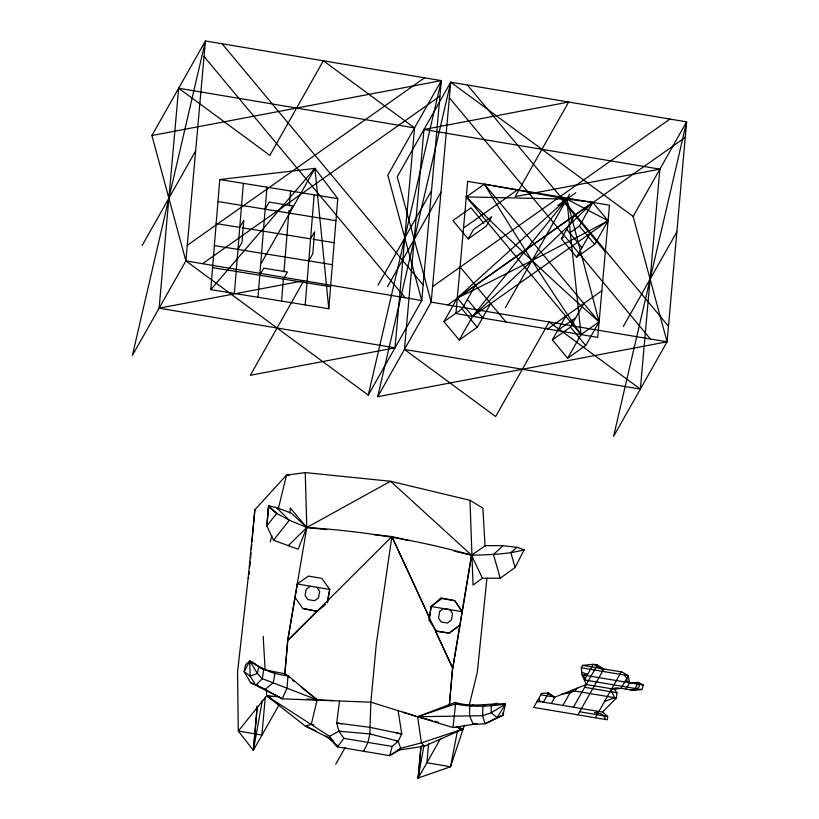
<?xml version="1.0" encoding="UTF-8"?>
<svg xmlns="http://www.w3.org/2000/svg" width="819" height="819" viewBox="0 0 819 819"><rect width="100%" height="100%" fill="white"/><g stroke="black" fill="none" stroke-linecap="round" stroke-linejoin="round"><path stroke-width="1.23" d="M289.967 513.052L290.305 507.964L306.818 527.487L326.699 529.617M210.78 289.639L219.758 179.535L314.926 168.386L337.766 198.638L328.788 308.732L210.78 289.639L314.926 168.386L328.788 308.732M234.377 293.458L243.366 183.354M257.985 297.277L266.963 187.182M281.582 301.095L283.384 279.074L287.397 271.98L263.79 268.161L259.777 275.256M283.978 271.734L288.974 210.575M289.373 205.682L290.571 191.001M305.19 304.914L314.168 194.82M485.073 546.396L482.862 508.128L469.983 500.296L390.54 481.265L305.231 472.594L286.507 475.112L254.852 509.787L248.167 578.132L237.541 672.02L238.288 731.06L253.378 750.347L257.207 706.162M284.777 674.539L287.725 640.458L306.818 527.487L305.231 472.594M159.121 308.169L178.655 88.237L414.547 127.897L395.014 347.84L250.317 375.286L303.818 280.722L159.121 308.169L395.014 347.84M185.872 260.882L205.415 40.95L441.308 80.62L421.765 300.553L368.263 395.127L185.872 260.882L151.904 135.524L205.415 40.95L132.371 355.456L185.872 260.882L421.765 300.553L387.796 175.184L441.308 80.62L151.904 135.524M249.109 574.436L249.334 571.897M249.785 566.83L250.235 561.762M250.573 557.954L251.023 552.886M251.361 549.078L251.812 544.011M252.037 541.482L254.852 509.787M278.91 705.159L253.378 750.347L257.279 706.449M265.264 697.174L261.906 735.032L238.288 731.06L266.687 695.833L266.308 689.506M284.828 674.549L287.725 640.458L297.307 583.988L308.415 576.085L321.836 578.337L329.729 589.445L327.446 602.876M404.453 349.426L423.986 129.484L568.683 102.037L515.182 196.611L659.879 169.154L640.345 389.086L404.453 349.426L495.638 416.543L549.15 321.969L640.345 389.086M633.128 216.441L450.737 82.207L431.203 302.139L377.692 396.713L667.096 341.81L686.629 121.867L450.737 82.207L397.235 176.771L431.203 302.139L667.096 341.81L613.585 436.373L686.629 121.867L633.128 216.441L667.096 341.81M464.363 725.235L450.532 766.748L418.13 778.05L420.905 746.805M428.593 743.847L426.914 762.776L418.13 778.05L420.997 746.519M449.355 704.78L452.6 668.181L449.406 704.78M486.926 578.286L477.293 672.338L469.471 704.32M267.68 515.765L268.581 505.702L276.423 507.626L291.206 513.032L306.818 527.487C362.592 531.101 417.782 539.885 471.57 555.2C489.209 554.78 507.063 554.432 524.201 549.774L515.11 567.475L500.184 578.255L482.401 578.224L473.024 585.053L469.983 500.296M537.233 701.136L602.528 712.09L607.698 716.492L607.278 719.788L533.691 707.411L541.635 693.365L548.546 693.069L554.903 697.164L586.25 684.53L614.322 689.25L621.14 688.318L633.978 690.478L641.789 689.578L643.437 685.114L638.513 682.442L629.586 682.78L625.992 689.127M339.578 700.808L336.711 723.023L338.902 731.203L343.888 738.349L392.127 746.457L398.218 741.175L401.781 733.967L398.085 710.646M602.528 712.09L616.349 697.983L617.035 692.751L614.322 689.25M456.224 726.996L463.462 728.92L424.477 746.16L421.396 742.874L417.639 716.727L452.979 727.569L455.599 703.9L455.221 702.364L417.639 716.738L370.843 702.18L282.227 698.863L265.182 689.393L250.542 682.677L244.164 671.713L245.577 664.721L249.775 661.015C261.271 668.539 273.853 674.743 288.053 675.726L317.127 699.836L319.645 700.255M431.152 606.5L462.223 611.711L454.78 600.696L441.912 598.535L431.152 606.5L428.869 619.932L436.353 630.947L449.221 633.097L459.879 625.143L449.221 633.097L435.534 631.203L452.733 668.202L462.223 611.67L454.74 600.655L440.96 597.921L431.152 606.5L429.555 617.946L391.892 536.568L374.242 534.684M462.223 611.711L471.57 555.2L485.298 545.628L503.081 545.659L516.902 547.338L524.201 549.774M253.378 750.347L262.356 700.337M418.13 778.05L423.966 745.536M457.493 730.773L450.532 766.748L426.914 762.776L440.602 738.41M327.446 600.777L329.729 589.445L297.307 583.988M455.221 702.364C471.887 707.79 488.718 703.06 505.405 704.002L502.948 715.222L487.745 722.563L485.032 723.781L473.198 724.375L452.979 727.569M368.263 395.127L441.308 80.62M377.692 396.713L450.737 82.207M279.299 696.836L266.687 695.833L305.354 726.136L311.292 724.354L317.137 699.836L301.29 687.141M270.28 541.85L271.775 535.677M278.388 508.486L286.507 475.112L288.933 475.522M392.127 746.457L389.68 755.65L337.459 746.867L328.706 737.868L305.354 726.136L307.831 726.545M363.575 751.258L368.007 742.403L369.83 733.937L370.843 702.18L376.371 643.468L391.892 536.568L408.957 540.56M142.137 245.485L195.639 150.921M237.971 249.416L241.984 242.322L243.786 220.301L239.772 227.395L216.165 223.577M265.172 209.193L269.185 202.109L292.782 205.927L288.769 213.022M261.425 262.96L314.926 168.386M308.783 260.872L312.797 253.788L314.588 231.767L310.575 238.861L242.26 227.795M378.03 285.155L431.531 190.581M387.469 286.742L440.97 192.168M468.212 238.913L473.566 229.453L491.625 216.707L486.271 226.167L468.212 238.913L452.917 220.557L470.976 207.811L483.865 223.27M490.673 303.614L477.293 327.252L459.234 339.998L443.939 321.642L457.309 298.003L566.799 199.089L592.772 202.395L608.077 220.751L594.696 244.4L576.637 257.146L561.332 238.79L574.713 215.141M443.939 321.642L461.998 308.896L475.378 285.258M459.234 339.998L472.614 316.359L566.799 199.089L608.077 220.751L472.614 316.359L457.309 298.003L592.772 202.395L579.402 226.044L569.359 233.118M505.364 307.688L569.481 194.359M576.637 257.146L590.008 233.507M567.659 358.231L581.029 334.592L466.287 196.918L484.357 184.162L566.799 199.089L599.099 321.847L585.718 345.485L567.659 358.231L552.354 339.875L565.734 316.236M552.354 339.875L570.423 327.129L583.793 303.491M335.749 764.199L345.106 747.655M623.361 326.412L676.863 231.838M548.546 693.069L543.366 702.221L542.516 702.078M551.32 703.501L554.903 697.164L540.827 694.799M586.25 684.53L582.063 674.795L581.285 667.782L582.647 665.376L593.304 664.301L597.317 664.977L603.859 668.949L577.897 714.844M562.899 705.456L571.396 690.427L616.349 697.983M573.413 707.217L597.317 664.977M595.311 717.772L621.273 671.877M621.14 688.318L628.286 675.685L621.959 671.989L582.647 665.376M604.524 719.317L605.21 718.12L603.757 715.826L600.941 713.81L594.522 712.735L598.873 711.476M633.978 690.478L638.513 682.442M432.115 720.577L417.639 716.738L455.599 703.9C472.051 707.514 488.882 706.469 505.405 704.002L497.133 717.639L485.032 723.781L482.586 715.704L482.852 706.418L485.575 705.2M271.611 696.662L266.687 695.833L329.566 736.322L337.459 746.867L343.888 738.349M288.319 545.628L306.818 527.487L298.096 549.242L273.526 540.223L289.322 520.219L306.818 527.487L390.54 481.265L471.57 555.2L482.401 578.224M307.043 699.027L317.137 699.836L262.336 678.675L257.391 673.505L258.794 666.523L249.775 661.015L244.164 671.713L250.071 676.105L255.753 685.227L262.336 678.675L263.718 669.563L259.551 667.526M503.081 545.659L493.499 554.504L500.184 578.255M577.866 687.858L574.447 690.939L570.341 692.7L562.54 694.041M516.902 547.338L510.882 552.712L515.11 567.475M325.604 604.422L317.301 611.373L302.917 608.517L295.035 597.42M310.288 586.169L306.163 589.352L305.098 595.659L307.883 599.58L314.598 600.716L318.519 597.921L319.666 591.205L316.871 587.274M187.254 245.331L424.621 77.815M202.559 263.687L439.926 96.171M463.534 228.02L517.71 189.773M432.586 286.589L669.952 119.062M557.77 205.467L575.829 192.711M447.88 304.944L685.247 137.418M561.332 238.79L563.339 237.377M547.676 328.982L601.852 290.735M557.708 330.415L575.767 317.67M581.029 334.592L599.099 321.847L484.357 184.162A1390.805 536.609 62.9 0 0 581.029 334.592L566.799 199.089L466.287 196.918A1390.805 600.665 46.5 0 0 599.099 321.847M505.405 704.002L491.246 712.827L482.586 715.704L417.639 716.738M458.538 728.091L463.462 728.92L421.396 742.874L400.645 748.279L389.68 755.65L399.754 749.815L400.645 748.279L398.218 741.175L369.83 733.937L338.902 731.203L329.566 736.322L328.706 737.868L333.313 741.318M626.259 674.508L624.672 675.726L626.924 678.101L626.996 681.377L629.401 681.787M497.01 703.183L491.195 705.599L491.246 712.827L497.133 717.639L502.948 715.222L502.927 712.817M604.504 701.504L614.649 697.696L610.913 690.192M458.599 730.394L463.462 728.92M473.464 705.098L469.676 705.978L469.543 715.622L473.198 724.375L476.996 723.484M611.691 688.81L616.717 687.827L620.311 688.431M397.399 750.276L424.477 746.16L421.99 745.751M630.732 689.926L636.906 688.759L639.301 686.455L639.352 684.428L638.042 683.281L634.889 682.585M473.331 723.873L475.767 723.617M255.753 685.227L258.026 685.104M420.843 746.304L424.477 746.16M536.895 701.729L540.315 701.658L538.677 698.587M314.547 699.795L333.661 700.552M219.758 179.535L337.766 198.638M217.967 201.556L335.974 220.659M313.063 239.261L334.172 242.68M214.373 245.598L332.381 264.701M212.571 267.618L330.589 286.711M423.986 129.484L659.879 169.154M248.167 578.132L248.771 578.234M603.644 669.328C599.416 669.43 597.286 665.059 593.304 664.301L584.459 679.934L641.789 689.578M581.285 667.782L628.286 675.685L629.586 682.78M582.063 674.795L643.437 685.114M584.674 687.305L617.035 692.751M579.637 711.772L607.698 716.492M341.718 723.863L336.711 723.023L369.901 727.333L401.781 733.967L396.775 733.128M338.902 731.203L341.38 731.623M395.741 740.765L398.218 741.175M311.292 724.354L313.779 724.805M259.603 667.413L268.345 670.607L284.459 673.648L288.053 675.726L286.937 688.329L282.227 698.863L278.634 696.785M302.917 608.517L317.107 611.291L287.725 640.458L391.892 536.568L452.733 668.202L471.57 555.2L454.32 551.167M434.52 721.232L438.145 722.184M547.409 693.12L553.716 696.969M403.245 712.254L419.973 717.546M268.345 670.607L274.928 673.238L273.351 682.626L265.182 689.393L250.542 682.677M581.777 672.194L587.51 674.539L585.104 674.129L584.203 675.153L583.855 677.18L585.421 678.234L585.544 680.118M305.354 726.136L315.735 730.63M258.599 686.762L277.518 696.232M266.687 695.833L271.959 699.416M325.675 736.056L332.954 741.185M414.547 127.897L323.362 60.78L269.85 155.354L178.655 88.237M284.459 673.648L289.414 677.62M292.383 679.995L294.359 681.582M252.887 662.131L256.634 665.386M276.423 507.626L289.322 520.219L276.72 513.431L268.663 506.93L266.789 525.839L273.526 540.223M467.424 85.012L668.478 326.249M559.418 196.785L605.313 251.863M579.402 226.044L594.696 244.4M566.687 229.33L581.981 247.686M449.355 97.758L650.419 339.005M570.423 327.129L585.718 345.485M460.073 266.902L505.968 321.969M467.352 299.437L482.647 317.792M461.998 308.896L477.293 327.252M222.092 43.755L423.147 285.002M204.033 56.501L405.088 297.747M336.537 744.543L337.459 746.867M263.165 636.322L265.182 670.515M592.772 202.395A1390.805 164.384 -46.7 0 1 472.614 316.359M608.077 220.751A1390.805 316.021 -32.7 0 1 457.309 298.003M268.581 505.702L266.789 525.839L276.72 513.431L268.581 505.702M467.669 181.368L455.927 313.554L597.716 337.397L609.459 205.2L467.669 181.368M439.68 611.373L438.544 618.089L441.185 621.99L447.491 623.034L451.484 619.819L452.549 613.513L449.907 609.623L443.478 608.548L439.68 611.373M257.391 673.505L250.071 676.105L249.775 661.015L257.391 673.505"/></g></svg>
